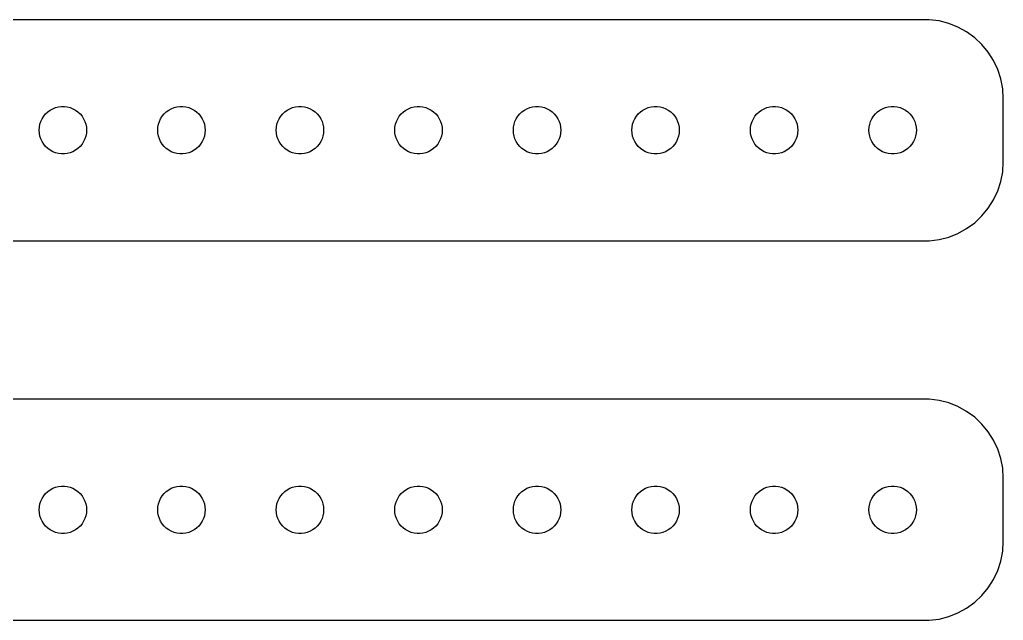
# Model space of a CAD drawing. Header units: metres. Extents: x -247 to 247, y 17 to 55.
# Drawn here: x 184.8 to 247, y 17 to 55 of the extents above; entities that cross this region are included whole.
import ezdxf

# ---------------------------------------------------------------- set-up
doc = ezdxf.new("R2010")
doc.units = ezdxf.units.M

msp = doc.modelspace()

# ---------------------------------------------------------------- linework, layer by layer
for p, q in [((242.314, 54.9901), (-242.314, 54.9901)), ((242.937, 54.9114), (242.314, 54.9901)), ((243.545, 54.7553), (242.937, 54.9114)), ((244.129, 54.5241), (243.545, 54.7553)), ((244.679, 54.2216), (244.129, 54.5241)), ((245.187, 53.8526), (244.679, 54.2216)), ((245.645, 53.4227), (245.187, 53.8526)), ((246.045, 52.9389), (245.645, 53.4227)), ((246.382, 52.4088), (246.045, 52.9389)), ((246.649, 51.8406), (246.382, 52.4088)), ((246.843, 51.2434), (246.649, 51.8406)), ((246.961, 50.6267), (246.843, 51.2434)), ((247, 50), (246.961, 50.6267)), ((247, 46), (247, 50)), ((186.544, 49.1558), (186.696, 49.2665)), ((186.696, 49.2665), (186.861, 49.3572)), ((186.861, 49.3572), (187.036, 49.4266)), ((187.036, 49.4266), (187.219, 49.4734)), ((187.219, 49.4734), (187.406, 49.497)), ((187.406, 49.497), (187.594, 49.497)), ((187.594, 49.497), (187.781, 49.4734)), ((187.781, 49.4734), (187.964, 49.4266)), ((187.964, 49.4266), (188.139, 49.3572)), ((188.139, 49.3572), (188.304, 49.2665)), ((188.304, 49.2665), (188.456, 49.1558)), ((194.044, 49.1558), (194.196, 49.2665)), ((194.196, 49.2665), (194.361, 49.3572)), ((194.361, 49.3572), (194.536, 49.4266)), ((194.536, 49.4266), (194.719, 49.4734)), ((194.719, 49.4734), (194.906, 49.497)), ((194.906, 49.497), (195.094, 49.497)), ((195.094, 49.497), (195.281, 49.4734)), ((195.281, 49.4734), (195.464, 49.4266)), ((195.464, 49.4266), (195.639, 49.3572)), ((195.639, 49.3572), (195.804, 49.2665)), ((195.804, 49.2665), (195.956, 49.1558)), ((201.544, 49.1558), (201.696, 49.2665)), ((201.696, 49.2665), (201.861, 49.3572)), ((201.861, 49.3572), (202.036, 49.4266)), ((202.036, 49.4266), (202.219, 49.4734)), ((202.219, 49.4734), (202.406, 49.497)), ((202.406, 49.497), (202.594, 49.497)), ((202.594, 49.497), (202.781, 49.4734)), ((202.781, 49.4734), (202.964, 49.4266)), ((202.964, 49.4266), (203.139, 49.3572)), ((203.139, 49.3572), (203.304, 49.2665)), ((203.304, 49.2665), (203.456, 49.1558)), ((209.044, 49.1558), (209.196, 49.2665)), ((209.196, 49.2665), (209.361, 49.3572)), ((209.361, 49.3572), (209.536, 49.4266)), ((209.536, 49.4266), (209.719, 49.4734)), ((209.719, 49.4734), (209.906, 49.497)), ((209.906, 49.497), (210.094, 49.497)), ((210.094, 49.497), (210.281, 49.4734)), ((210.281, 49.4734), (210.464, 49.4266)), ((210.464, 49.4266), (210.639, 49.3572)), ((210.639, 49.3572), (210.804, 49.2665)), ((210.804, 49.2665), (210.956, 49.1558)), ((216.544, 49.1558), (216.696, 49.2665)), ((216.696, 49.2665), (216.861, 49.3572)), ((216.861, 49.3572), (217.036, 49.4266)), ((217.036, 49.4266), (217.219, 49.4734)), ((217.219, 49.4734), (217.406, 49.497)), ((217.406, 49.497), (217.594, 49.497)), ((217.594, 49.497), (217.781, 49.4734)), ((217.781, 49.4734), (217.964, 49.4266)), ((217.964, 49.4266), (218.139, 49.3572)), ((218.139, 49.3572), (218.304, 49.2665)), ((218.304, 49.2665), (218.456, 49.1558)), ((224.044, 49.1558), (224.196, 49.2665)), ((224.196, 49.2665), (224.361, 49.3572)), ((224.361, 49.3572), (224.536, 49.4266)), ((224.536, 49.4266), (224.719, 49.4734)), ((224.719, 49.4734), (224.906, 49.497)), ((224.906, 49.497), (225.094, 49.497)), ((225.094, 49.497), (225.281, 49.4734)), ((225.281, 49.4734), (225.464, 49.4266)), ((225.464, 49.4266), (225.639, 49.3572)), ((225.639, 49.3572), (225.804, 49.2665)), ((225.804, 49.2665), (225.956, 49.1558)), ((231.544, 49.1558), (231.696, 49.2665)), ((231.696, 49.2665), (231.861, 49.3572)), ((231.861, 49.3572), (232.036, 49.4266)), ((232.036, 49.4266), (232.219, 49.4734)), ((232.219, 49.4734), (232.406, 49.497)), ((232.406, 49.497), (232.594, 49.497)), ((232.594, 49.497), (232.781, 49.4734)), ((232.781, 49.4734), (232.964, 49.4266)), ((232.964, 49.4266), (233.139, 49.3572)), ((233.139, 49.3572), (233.304, 49.2665)), ((233.304, 49.2665), (233.456, 49.1558)), ((239.044, 49.1558), (239.196, 49.2665)), ((239.196, 49.2665), (239.361, 49.3572)), ((239.361, 49.3572), (239.536, 49.4266)), ((239.536, 49.4266), (239.719, 49.4734)), ((239.719, 49.4734), (239.906, 49.497)), ((239.906, 49.497), (240.094, 49.497)), ((240.094, 49.497), (240.281, 49.4734)), ((240.281, 49.4734), (240.464, 49.4266)), ((240.464, 49.4266), (240.639, 49.3572)), ((240.639, 49.3572), (240.804, 49.2665)), ((240.804, 49.2665), (240.956, 49.1558)), ((186.047, 48.373), (186.105, 48.5522)), ((186.105, 48.5522), (186.186, 48.7226)), ((186.186, 48.7226), (186.286, 48.8817)), ((186.286, 48.8817), (186.407, 49.0268)), ((186.407, 49.0268), (186.544, 49.1558)), ((188.456, 49.1558), (188.593, 49.0268)), ((188.593, 49.0268), (188.714, 48.8817)), ((188.714, 48.8817), (188.814, 48.7226)), ((188.814, 48.7226), (188.895, 48.5522)), ((188.895, 48.5522), (188.953, 48.373)), ((193.547, 48.373), (193.605, 48.5522)), ((193.605, 48.5522), (193.686, 48.7226)), ((193.686, 48.7226), (193.786, 48.8817)), ((193.786, 48.8817), (193.907, 49.0268)), ((193.907, 49.0268), (194.044, 49.1558)), ((195.956, 49.1558), (196.093, 49.0268)), ((196.093, 49.0268), (196.214, 48.8817)), ((196.214, 48.8817), (196.314, 48.7226)), ((196.314, 48.7226), (196.395, 48.5522)), ((196.395, 48.5522), (196.453, 48.373)), ((201.047, 48.373), (201.105, 48.5522)), ((201.105, 48.5522), (201.186, 48.7226)), ((201.186, 48.7226), (201.286, 48.8817)), ((201.286, 48.8817), (201.407, 49.0268)), ((201.407, 49.0268), (201.544, 49.1558)), ((203.456, 49.1558), (203.593, 49.0268)), ((203.593, 49.0268), (203.714, 48.8817)), ((203.714, 48.8817), (203.814, 48.7226)), ((203.814, 48.7226), (203.895, 48.5522)), ((203.895, 48.5522), (203.953, 48.373)), ((208.547, 48.373), (208.605, 48.5522)), ((208.605, 48.5522), (208.686, 48.7226)), ((208.686, 48.7226), (208.786, 48.8817)), ((208.786, 48.8817), (208.907, 49.0268)), ((208.907, 49.0268), (209.044, 49.1558)), ((210.956, 49.1558), (211.093, 49.0268)), ((211.093, 49.0268), (211.214, 48.8817)), ((211.214, 48.8817), (211.314, 48.7226)), ((211.314, 48.7226), (211.395, 48.5522)), ((211.395, 48.5522), (211.453, 48.373)), ((216.047, 48.373), (216.105, 48.5522)), ((216.105, 48.5522), (216.186, 48.7226)), ((216.186, 48.7226), (216.286, 48.8817)), ((216.286, 48.8817), (216.407, 49.0268)), ((216.407, 49.0268), (216.544, 49.1558)), ((218.456, 49.1558), (218.593, 49.0268)), ((218.593, 49.0268), (218.714, 48.8817)), ((218.714, 48.8817), (218.814, 48.7226)), ((218.814, 48.7226), (218.895, 48.5522)), ((218.895, 48.5522), (218.953, 48.373)), ((223.547, 48.373), (223.605, 48.5522)), ((223.605, 48.5522), (223.686, 48.7226)), ((223.686, 48.7226), (223.786, 48.8817)), ((223.786, 48.8817), (223.907, 49.0268)), ((223.907, 49.0268), (224.044, 49.1558)), ((225.956, 49.1558), (226.093, 49.0268)), ((226.093, 49.0268), (226.214, 48.8817)), ((226.214, 48.8817), (226.314, 48.7226)), ((226.314, 48.7226), (226.395, 48.5522)), ((226.395, 48.5522), (226.453, 48.373)), ((231.047, 48.373), (231.105, 48.5522)), ((231.105, 48.5522), (231.186, 48.7226)), ((231.186, 48.7226), (231.286, 48.8817)), ((231.286, 48.8817), (231.407, 49.0268)), ((231.407, 49.0268), (231.544, 49.1558)), ((233.456, 49.1558), (233.593, 49.0268)), ((233.593, 49.0268), (233.714, 48.8817)), ((233.714, 48.8817), (233.814, 48.7226)), ((233.814, 48.7226), (233.895, 48.5522)), ((233.895, 48.5522), (233.953, 48.373)), ((238.547, 48.373), (238.605, 48.5522)), ((238.605, 48.5522), (238.686, 48.7226)), ((238.686, 48.7226), (238.786, 48.8817)), ((238.786, 48.8817), (238.907, 49.0268)), ((238.907, 49.0268), (239.044, 49.1558)), ((240.956, 49.1558), (241.093, 49.0268)), ((241.093, 49.0268), (241.214, 48.8817)), ((241.214, 48.8817), (241.314, 48.7226)), ((241.314, 48.7226), (241.395, 48.5522)), ((241.395, 48.5522), (241.453, 48.373)), ((186, 48), (186.012, 48.188)), ((186.012, 47.812), (186, 48)), ((186.012, 48.188), (186.047, 48.373)), ((188.953, 48.373), (188.988, 48.188)), ((188.988, 48.188), (189, 48)), ((189, 48), (188.988, 47.812)), ((193.5, 48), (193.512, 48.188)), ((193.512, 47.812), (193.5, 48)), ((193.512, 48.188), (193.547, 48.373)), ((196.453, 48.373), (196.488, 48.188)), ((196.488, 48.188), (196.5, 48)), ((196.5, 48), (196.488, 47.812)), ((201, 48), (201.012, 48.188)), ((201.012, 47.812), (201, 48)), ((201.012, 48.188), (201.047, 48.373)), ((203.953, 48.373), (203.988, 48.188)), ((203.988, 48.188), (204, 48)), ((204, 48), (203.988, 47.812)), ((208.5, 48), (208.512, 48.188)), ((208.512, 47.812), (208.5, 48)), ((208.512, 48.188), (208.547, 48.373)), ((211.453, 48.373), (211.488, 48.188)), ((211.488, 48.188), (211.5, 48)), ((211.5, 48), (211.488, 47.812)), ((216, 48), (216.012, 48.188)), ((216.012, 47.812), (216, 48)), ((216.012, 48.188), (216.047, 48.373)), ((218.953, 48.373), (218.988, 48.188)), ((218.988, 48.188), (219, 48)), ((219, 48), (218.988, 47.812)), ((223.5, 48), (223.512, 48.188)), ((223.512, 47.812), (223.5, 48)), ((223.512, 48.188), (223.547, 48.373)), ((226.453, 48.373), (226.488, 48.188)), ((226.488, 48.188), (226.5, 48)), ((226.5, 48), (226.488, 47.812)), ((231, 48), (231.012, 48.188)), ((231.012, 47.812), (231, 48)), ((231.012, 48.188), (231.047, 48.373)), ((233.953, 48.373), (233.988, 48.188)), ((233.988, 48.188), (234, 48)), ((234, 48), (233.988, 47.812)), ((238.5, 48), (238.512, 48.188)), ((238.512, 47.812), (238.5, 48)), ((238.512, 48.188), (238.547, 48.373)), ((241.453, 48.373), (241.488, 48.188)), ((241.488, 48.188), (241.5, 48)), ((241.5, 48), (241.488, 47.812)), ((186.047, 47.627), (186.012, 47.812)), ((186.105, 47.4478), (186.047, 47.627)), ((186.186, 47.2774), (186.105, 47.4478)), ((188.895, 47.4478), (188.814, 47.2774)), ((188.953, 47.627), (188.895, 47.4478)), ((188.988, 47.812), (188.953, 47.627)), ((193.547, 47.627), (193.512, 47.812)), ((193.605, 47.4478), (193.547, 47.627)), ((193.686, 47.2774), (193.605, 47.4478)), ((196.395, 47.4478), (196.314, 47.2774)), ((196.453, 47.627), (196.395, 47.4478)), ((196.488, 47.812), (196.453, 47.627)), ((201.047, 47.627), (201.012, 47.812)), ((201.105, 47.4478), (201.047, 47.627)), ((201.186, 47.2774), (201.105, 47.4478)), ((203.895, 47.4478), (203.814, 47.2774)), ((203.953, 47.627), (203.895, 47.4478)), ((203.988, 47.812), (203.953, 47.627)), ((208.547, 47.627), (208.512, 47.812)), ((208.605, 47.4478), (208.547, 47.627)), ((208.686, 47.2774), (208.605, 47.4478)), ((211.395, 47.4478), (211.314, 47.2774)), ((211.453, 47.627), (211.395, 47.4478)), ((211.488, 47.812), (211.453, 47.627)), ((216.047, 47.627), (216.012, 47.812)), ((216.105, 47.4478), (216.047, 47.627)), ((216.186, 47.2774), (216.105, 47.4478)), ((218.895, 47.4478), (218.814, 47.2774)), ((218.953, 47.627), (218.895, 47.4478)), ((218.988, 47.812), (218.953, 47.627)), ((223.547, 47.627), (223.512, 47.812)), ((223.605, 47.4478), (223.547, 47.627)), ((223.686, 47.2774), (223.605, 47.4478)), ((226.395, 47.4478), (226.314, 47.2774)), ((226.453, 47.627), (226.395, 47.4478)), ((226.488, 47.812), (226.453, 47.627)), ((231.047, 47.627), (231.012, 47.812)), ((231.105, 47.4478), (231.047, 47.627)), ((231.186, 47.2774), (231.105, 47.4478)), ((233.895, 47.4478), (233.814, 47.2774)), ((233.953, 47.627), (233.895, 47.4478)), ((233.988, 47.812), (233.953, 47.627)), ((238.547, 47.627), (238.512, 47.812)), ((238.605, 47.4478), (238.547, 47.627)), ((238.686, 47.2774), (238.605, 47.4478)), ((241.395, 47.4478), (241.314, 47.2774)), ((241.453, 47.627), (241.395, 47.4478)), ((241.488, 47.812), (241.453, 47.627)), ((186.286, 47.1183), (186.186, 47.2774)), ((186.407, 46.9732), (186.286, 47.1183)), ((186.544, 46.8442), (186.407, 46.9732)), ((186.696, 46.7335), (186.544, 46.8442)), ((186.861, 46.6428), (186.696, 46.7335)), ((188.304, 46.7335), (188.139, 46.6428)), ((188.456, 46.8442), (188.304, 46.7335)), ((188.593, 46.9732), (188.456, 46.8442)), ((188.714, 47.1183), (188.593, 46.9732)), ((188.814, 47.2774), (188.714, 47.1183)), ((193.786, 47.1183), (193.686, 47.2774)), ((193.907, 46.9732), (193.786, 47.1183)), ((194.044, 46.8442), (193.907, 46.9732)), ((194.196, 46.7335), (194.044, 46.8442)), ((194.361, 46.6428), (194.196, 46.7335)), ((195.804, 46.7335), (195.639, 46.6428)), ((195.956, 46.8442), (195.804, 46.7335)), ((196.093, 46.9732), (195.956, 46.8442)), ((196.214, 47.1183), (196.093, 46.9732)), ((196.314, 47.2774), (196.214, 47.1183)), ((201.286, 47.1183), (201.186, 47.2774)), ((201.407, 46.9732), (201.286, 47.1183)), ((201.544, 46.8442), (201.407, 46.9732)), ((201.696, 46.7335), (201.544, 46.8442)), ((201.861, 46.6428), (201.696, 46.7335)), ((203.304, 46.7335), (203.139, 46.6428)), ((203.456, 46.8442), (203.304, 46.7335)), ((203.593, 46.9732), (203.456, 46.8442)), ((203.714, 47.1183), (203.593, 46.9732)), ((203.814, 47.2774), (203.714, 47.1183)), ((208.786, 47.1183), (208.686, 47.2774)), ((208.907, 46.9732), (208.786, 47.1183)), ((209.044, 46.8442), (208.907, 46.9732)), ((209.196, 46.7335), (209.044, 46.8442)), ((209.361, 46.6428), (209.196, 46.7335)), ((210.804, 46.7335), (210.639, 46.6428)), ((210.956, 46.8442), (210.804, 46.7335)), ((211.093, 46.9732), (210.956, 46.8442)), ((211.214, 47.1183), (211.093, 46.9732)), ((211.314, 47.2774), (211.214, 47.1183)), ((216.286, 47.1183), (216.186, 47.2774)), ((216.407, 46.9732), (216.286, 47.1183)), ((216.544, 46.8442), (216.407, 46.9732)), ((216.696, 46.7335), (216.544, 46.8442)), ((216.861, 46.6428), (216.696, 46.7335)), ((218.304, 46.7335), (218.139, 46.6428)), ((218.456, 46.8442), (218.304, 46.7335)), ((218.593, 46.9732), (218.456, 46.8442)), ((218.714, 47.1183), (218.593, 46.9732)), ((218.814, 47.2774), (218.714, 47.1183)), ((223.786, 47.1183), (223.686, 47.2774)), ((223.907, 46.9732), (223.786, 47.1183)), ((224.044, 46.8442), (223.907, 46.9732)), ((224.196, 46.7335), (224.044, 46.8442)), ((224.361, 46.6428), (224.196, 46.7335)), ((225.804, 46.7335), (225.639, 46.6428)), ((225.956, 46.8442), (225.804, 46.7335)), ((226.093, 46.9732), (225.956, 46.8442)), ((226.214, 47.1183), (226.093, 46.9732)), ((226.314, 47.2774), (226.214, 47.1183)), ((231.286, 47.1183), (231.186, 47.2774)), ((231.407, 46.9732), (231.286, 47.1183)), ((231.544, 46.8442), (231.407, 46.9732)), ((231.696, 46.7335), (231.544, 46.8442)), ((231.861, 46.6428), (231.696, 46.7335)), ((233.304, 46.7335), (233.139, 46.6428)), ((233.456, 46.8442), (233.304, 46.7335)), ((233.593, 46.9732), (233.456, 46.8442)), ((233.714, 47.1183), (233.593, 46.9732)), ((233.814, 47.2774), (233.714, 47.1183)), ((238.786, 47.1183), (238.686, 47.2774)), ((238.907, 46.9732), (238.786, 47.1183)), ((239.044, 46.8442), (238.907, 46.9732)), ((239.196, 46.7335), (239.044, 46.8442)), ((239.361, 46.6428), (239.196, 46.7335)), ((240.804, 46.7335), (240.639, 46.6428)), ((240.956, 46.8442), (240.804, 46.7335)), ((241.093, 46.9732), (240.956, 46.8442)), ((241.214, 47.1183), (241.093, 46.9732)), ((241.314, 47.2774), (241.214, 47.1183)), ((187.036, 46.5734), (186.861, 46.6428)), ((187.219, 46.5266), (187.036, 46.5734)), ((187.406, 46.503), (187.219, 46.5266)), ((187.594, 46.503), (187.406, 46.503)), ((187.781, 46.5266), (187.594, 46.503)), ((187.964, 46.5734), (187.781, 46.5266)), ((188.139, 46.6428), (187.964, 46.5734)), ((194.536, 46.5734), (194.361, 46.6428)), ((194.719, 46.5266), (194.536, 46.5734)), ((194.906, 46.503), (194.719, 46.5266)), ((195.094, 46.503), (194.906, 46.503)), ((195.281, 46.5266), (195.094, 46.503)), ((195.464, 46.5734), (195.281, 46.5266)), ((195.639, 46.6428), (195.464, 46.5734)), ((202.036, 46.5734), (201.861, 46.6428)), ((202.219, 46.5266), (202.036, 46.5734)), ((202.406, 46.503), (202.219, 46.5266)), ((202.594, 46.503), (202.406, 46.503)), ((202.781, 46.5266), (202.594, 46.503)), ((202.964, 46.5734), (202.781, 46.5266)), ((203.139, 46.6428), (202.964, 46.5734)), ((209.536, 46.5734), (209.361, 46.6428)), ((209.719, 46.5266), (209.536, 46.5734)), ((209.906, 46.503), (209.719, 46.5266)), ((210.094, 46.503), (209.906, 46.503)), ((210.281, 46.5266), (210.094, 46.503)), ((210.464, 46.5734), (210.281, 46.5266)), ((210.639, 46.6428), (210.464, 46.5734)), ((217.036, 46.5734), (216.861, 46.6428)), ((217.219, 46.5266), (217.036, 46.5734)), ((217.406, 46.503), (217.219, 46.5266)), ((217.594, 46.503), (217.406, 46.503)), ((217.781, 46.5266), (217.594, 46.503)), ((217.964, 46.5734), (217.781, 46.5266)), ((218.139, 46.6428), (217.964, 46.5734)), ((224.536, 46.5734), (224.361, 46.6428)), ((224.719, 46.5266), (224.536, 46.5734)), ((224.906, 46.503), (224.719, 46.5266)), ((225.094, 46.503), (224.906, 46.503)), ((225.281, 46.5266), (225.094, 46.503)), ((225.464, 46.5734), (225.281, 46.5266)), ((225.639, 46.6428), (225.464, 46.5734)), ((232.036, 46.5734), (231.861, 46.6428)), ((232.219, 46.5266), (232.036, 46.5734)), ((232.406, 46.503), (232.219, 46.5266)), ((232.594, 46.503), (232.406, 46.503)), ((232.781, 46.5266), (232.594, 46.503)), ((232.964, 46.5734), (232.781, 46.5266)), ((233.139, 46.6428), (232.964, 46.5734)), ((239.536, 46.5734), (239.361, 46.6428)), ((239.719, 46.5266), (239.536, 46.5734)), ((239.906, 46.503), (239.719, 46.5266)), ((240.094, 46.503), (239.906, 46.503)), ((240.281, 46.5266), (240.094, 46.503)), ((240.464, 46.5734), (240.281, 46.5266)), ((240.639, 46.6428), (240.464, 46.5734)), ((246.961, 45.3733), (247, 46)), ((246.843, 44.7566), (246.961, 45.3733)), ((246.649, 44.1594), (246.843, 44.7566)), ((246.045, 43.0611), (246.382, 43.5912)), ((246.382, 43.5912), (246.649, 44.1594)), ((245.645, 42.5773), (246.045, 43.0611)), ((245.187, 42.1474), (245.645, 42.5773)), ((244.129, 41.4759), (244.679, 41.7784)), ((244.679, 41.7784), (245.187, 42.1474)), ((242.314, 41.0099), (242.937, 41.0886)), ((242.937, 41.0886), (243.545, 41.2447)), ((243.545, 41.2447), (244.129, 41.4759)), ((-242.314, 41.0099), (242.314, 41.0099)), ((242.314, 30.9901), (-242.314, 30.9901)), ((242.937, 30.9114), (242.314, 30.9901)), ((243.545, 30.7553), (242.937, 30.9114)), ((244.129, 30.5241), (243.545, 30.7553)), ((244.679, 30.2216), (244.129, 30.5241)), ((245.187, 29.8526), (244.679, 30.2216)), ((245.645, 29.4227), (245.187, 29.8526)), ((246.045, 28.9389), (245.645, 29.4227)), ((246.382, 28.4088), (246.045, 28.9389)), ((246.649, 27.8406), (246.382, 28.4088)), ((246.843, 27.2434), (246.649, 27.8406)), ((246.961, 26.6267), (246.843, 27.2434)), ((247, 26), (246.961, 26.6267)), ((247, 22), (247, 26)), ((186.286, 24.8817), (186.407, 25.0268)), ((186.407, 25.0268), (186.544, 25.1558)), ((186.544, 25.1558), (186.696, 25.2665)), ((186.696, 25.2665), (186.861, 25.3572)), ((186.861, 25.3572), (187.036, 25.4266)), ((187.036, 25.4266), (187.219, 25.4734)), ((187.219, 25.4734), (187.406, 25.497)), ((187.406, 25.497), (187.594, 25.497)), ((187.594, 25.497), (187.781, 25.4734)), ((187.781, 25.4734), (187.964, 25.4266)), ((187.964, 25.4266), (188.139, 25.3572)), ((188.139, 25.3572), (188.304, 25.2665)), ((188.304, 25.2665), (188.456, 25.1558)), ((188.456, 25.1558), (188.593, 25.0268)), ((188.593, 25.0268), (188.714, 24.8817)), ((193.786, 24.8817), (193.907, 25.0268)), ((193.907, 25.0268), (194.044, 25.1558)), ((194.044, 25.1558), (194.196, 25.2665)), ((194.196, 25.2665), (194.361, 25.3572)), ((194.361, 25.3572), (194.536, 25.4266)), ((194.536, 25.4266), (194.719, 25.4734)), ((194.719, 25.4734), (194.906, 25.497)), ((194.906, 25.497), (195.094, 25.497)), ((195.094, 25.497), (195.281, 25.4734)), ((195.281, 25.4734), (195.464, 25.4266)), ((195.464, 25.4266), (195.639, 25.3572)), ((195.639, 25.3572), (195.804, 25.2665)), ((195.804, 25.2665), (195.956, 25.1558)), ((195.956, 25.1558), (196.093, 25.0268)), ((196.093, 25.0268), (196.214, 24.8817)), ((201.286, 24.8817), (201.407, 25.0268)), ((201.407, 25.0268), (201.544, 25.1558)), ((201.544, 25.1558), (201.696, 25.2665)), ((201.696, 25.2665), (201.861, 25.3572)), ((201.861, 25.3572), (202.036, 25.4266)), ((202.036, 25.4266), (202.219, 25.4734)), ((202.219, 25.4734), (202.406, 25.497)), ((202.406, 25.497), (202.594, 25.497)), ((202.594, 25.497), (202.781, 25.4734)), ((202.781, 25.4734), (202.964, 25.4266)), ((202.964, 25.4266), (203.139, 25.3572)), ((203.139, 25.3572), (203.304, 25.2665)), ((203.304, 25.2665), (203.456, 25.1558)), ((203.456, 25.1558), (203.593, 25.0268)), ((203.593, 25.0268), (203.714, 24.8817)), ((208.786, 24.8817), (208.907, 25.0268)), ((208.907, 25.0268), (209.044, 25.1558)), ((209.044, 25.1558), (209.196, 25.2665)), ((209.196, 25.2665), (209.361, 25.3572)), ((209.361, 25.3572), (209.536, 25.4266)), ((209.536, 25.4266), (209.719, 25.4734)), ((209.719, 25.4734), (209.906, 25.497)), ((209.906, 25.497), (210.094, 25.497)), ((210.094, 25.497), (210.281, 25.4734)), ((210.281, 25.4734), (210.464, 25.4266)), ((210.464, 25.4266), (210.639, 25.3572)), ((210.639, 25.3572), (210.804, 25.2665)), ((210.804, 25.2665), (210.956, 25.1558)), ((210.956, 25.1558), (211.093, 25.0268)), ((211.093, 25.0268), (211.214, 24.8817)), ((216.286, 24.8817), (216.407, 25.0268)), ((216.407, 25.0268), (216.544, 25.1558)), ((216.544, 25.1558), (216.696, 25.2665)), ((216.696, 25.2665), (216.861, 25.3572)), ((216.861, 25.3572), (217.036, 25.4266)), ((217.036, 25.4266), (217.219, 25.4734)), ((217.219, 25.4734), (217.406, 25.497)), ((217.406, 25.497), (217.594, 25.497)), ((217.594, 25.497), (217.781, 25.4734)), ((217.781, 25.4734), (217.964, 25.4266)), ((217.964, 25.4266), (218.139, 25.3572)), ((218.139, 25.3572), (218.304, 25.2665)), ((218.304, 25.2665), (218.456, 25.1558)), ((218.456, 25.1558), (218.593, 25.0268)), ((218.593, 25.0268), (218.714, 24.8817)), ((223.786, 24.8817), (223.907, 25.0268)), ((223.907, 25.0268), (224.044, 25.1558)), ((224.044, 25.1558), (224.196, 25.2665)), ((224.196, 25.2665), (224.361, 25.3572)), ((224.361, 25.3572), (224.536, 25.4266)), ((224.536, 25.4266), (224.719, 25.4734)), ((224.719, 25.4734), (224.906, 25.497)), ((224.906, 25.497), (225.094, 25.497)), ((225.094, 25.497), (225.281, 25.4734)), ((225.281, 25.4734), (225.464, 25.4266)), ((225.464, 25.4266), (225.639, 25.3572)), ((225.639, 25.3572), (225.804, 25.2665)), ((225.804, 25.2665), (225.956, 25.1558)), ((225.956, 25.1558), (226.093, 25.0268)), ((226.093, 25.0268), (226.214, 24.8817)), ((231.286, 24.8817), (231.407, 25.0268)), ((231.407, 25.0268), (231.544, 25.1558)), ((231.544, 25.1558), (231.696, 25.2665)), ((231.696, 25.2665), (231.861, 25.3572)), ((231.861, 25.3572), (232.036, 25.4266)), ((232.036, 25.4266), (232.219, 25.4734)), ((232.219, 25.4734), (232.406, 25.497)), ((232.406, 25.497), (232.594, 25.497)), ((232.594, 25.497), (232.781, 25.4734)), ((232.781, 25.4734), (232.964, 25.4266)), ((232.964, 25.4266), (233.139, 25.3572)), ((233.139, 25.3572), (233.304, 25.2665)), ((233.304, 25.2665), (233.456, 25.1558)), ((233.456, 25.1558), (233.593, 25.0268)), ((233.593, 25.0268), (233.714, 24.8817)), ((238.786, 24.8817), (238.907, 25.0268)), ((238.907, 25.0268), (239.044, 25.1558)), ((239.044, 25.1558), (239.196, 25.2665)), ((239.196, 25.2665), (239.361, 25.3572)), ((239.361, 25.3572), (239.536, 25.4266)), ((239.536, 25.4266), (239.719, 25.4734)), ((239.719, 25.4734), (239.906, 25.497)), ((239.906, 25.497), (240.094, 25.497)), ((240.094, 25.497), (240.281, 25.4734)), ((240.281, 25.4734), (240.464, 25.4266)), ((240.464, 25.4266), (240.639, 25.3572)), ((240.639, 25.3572), (240.804, 25.2665)), ((240.804, 25.2665), (240.956, 25.1558)), ((240.956, 25.1558), (241.093, 25.0268)), ((241.093, 25.0268), (241.214, 24.8817)), ((186.012, 24.188), (186.047, 24.373)), ((186.047, 24.373), (186.105, 24.5522)), ((186.105, 24.5522), (186.186, 24.7226)), ((186.186, 24.7226), (186.286, 24.8817)), ((188.714, 24.8817), (188.814, 24.7226)), ((188.814, 24.7226), (188.895, 24.5522)), ((188.895, 24.5522), (188.953, 24.373)), ((188.953, 24.373), (188.988, 24.188)), ((193.512, 24.188), (193.547, 24.373)), ((193.547, 24.373), (193.605, 24.5522)), ((193.605, 24.5522), (193.686, 24.7226)), ((193.686, 24.7226), (193.786, 24.8817)), ((196.214, 24.8817), (196.314, 24.7226)), ((196.314, 24.7226), (196.395, 24.5522)), ((196.395, 24.5522), (196.453, 24.373)), ((196.453, 24.373), (196.488, 24.188)), ((201.012, 24.188), (201.047, 24.373)), ((201.047, 24.373), (201.105, 24.5522)), ((201.105, 24.5522), (201.186, 24.7226)), ((201.186, 24.7226), (201.286, 24.8817)), ((203.714, 24.8817), (203.814, 24.7226)), ((203.814, 24.7226), (203.895, 24.5522)), ((203.895, 24.5522), (203.953, 24.373)), ((203.953, 24.373), (203.988, 24.188)), ((208.512, 24.188), (208.547, 24.373)), ((208.547, 24.373), (208.605, 24.5522)), ((208.605, 24.5522), (208.686, 24.7226)), ((208.686, 24.7226), (208.786, 24.8817)), ((211.214, 24.8817), (211.314, 24.7226)), ((211.314, 24.7226), (211.395, 24.5522)), ((211.395, 24.5522), (211.453, 24.373)), ((211.453, 24.373), (211.488, 24.188)), ((216.012, 24.188), (216.047, 24.373)), ((216.047, 24.373), (216.105, 24.5522)), ((216.105, 24.5522), (216.186, 24.7226)), ((216.186, 24.7226), (216.286, 24.8817)), ((218.714, 24.8817), (218.814, 24.7226)), ((218.814, 24.7226), (218.895, 24.5522)), ((218.895, 24.5522), (218.953, 24.373)), ((218.953, 24.373), (218.988, 24.188)), ((223.512, 24.188), (223.547, 24.373)), ((223.547, 24.373), (223.605, 24.5522)), ((223.605, 24.5522), (223.686, 24.7226)), ((223.686, 24.7226), (223.786, 24.8817)), ((226.214, 24.8817), (226.314, 24.7226)), ((226.314, 24.7226), (226.395, 24.5522)), ((226.395, 24.5522), (226.453, 24.373)), ((226.453, 24.373), (226.488, 24.188)), ((231.012, 24.188), (231.047, 24.373)), ((231.047, 24.373), (231.105, 24.5522)), ((231.105, 24.5522), (231.186, 24.7226)), ((231.186, 24.7226), (231.286, 24.8817)), ((233.714, 24.8817), (233.814, 24.7226)), ((233.814, 24.7226), (233.895, 24.5522)), ((233.895, 24.5522), (233.953, 24.373)), ((233.953, 24.373), (233.988, 24.188)), ((238.512, 24.188), (238.547, 24.373)), ((238.547, 24.373), (238.605, 24.5522)), ((238.605, 24.5522), (238.686, 24.7226)), ((238.686, 24.7226), (238.786, 24.8817)), ((241.214, 24.8817), (241.314, 24.7226)), ((241.314, 24.7226), (241.395, 24.5522)), ((241.395, 24.5522), (241.453, 24.373)), ((241.453, 24.373), (241.488, 24.188)), ((186, 24), (186.012, 24.188)), ((186.012, 23.812), (186, 24)), ((186.047, 23.627), (186.012, 23.812)), ((188.988, 23.812), (188.953, 23.627)), ((188.988, 24.188), (189, 24)), ((189, 24), (188.988, 23.812)), ((193.5, 24), (193.512, 24.188)), ((193.512, 23.812), (193.5, 24)), ((193.547, 23.627), (193.512, 23.812)), ((196.488, 23.812), (196.453, 23.627)), ((196.488, 24.188), (196.5, 24)), ((196.5, 24), (196.488, 23.812)), ((201, 24), (201.012, 24.188)), ((201.012, 23.812), (201, 24)), ((201.047, 23.627), (201.012, 23.812)), ((203.988, 23.812), (203.953, 23.627)), ((203.988, 24.188), (204, 24)), ((204, 24), (203.988, 23.812)), ((208.5, 24), (208.512, 24.188)), ((208.512, 23.812), (208.5, 24)), ((208.547, 23.627), (208.512, 23.812)), ((211.488, 23.812), (211.453, 23.627)), ((211.488, 24.188), (211.5, 24)), ((211.5, 24), (211.488, 23.812)), ((216, 24), (216.012, 24.188)), ((216.012, 23.812), (216, 24)), ((216.047, 23.627), (216.012, 23.812)), ((218.988, 23.812), (218.953, 23.627)), ((218.988, 24.188), (219, 24)), ((219, 24), (218.988, 23.812)), ((223.5, 24), (223.512, 24.188)), ((223.512, 23.812), (223.5, 24)), ((223.547, 23.627), (223.512, 23.812)), ((226.488, 23.812), (226.453, 23.627)), ((226.488, 24.188), (226.5, 24)), ((226.5, 24), (226.488, 23.812)), ((231, 24), (231.012, 24.188)), ((231.012, 23.812), (231, 24)), ((231.047, 23.627), (231.012, 23.812)), ((233.988, 23.812), (233.953, 23.627)), ((233.988, 24.188), (234, 24)), ((234, 24), (233.988, 23.812)), ((238.5, 24), (238.512, 24.188)), ((238.512, 23.812), (238.5, 24)), ((238.547, 23.627), (238.512, 23.812)), ((241.488, 23.812), (241.453, 23.627)), ((241.488, 24.188), (241.5, 24)), ((241.5, 24), (241.488, 23.812)), ((186.105, 23.4478), (186.047, 23.627)), ((186.186, 23.2774), (186.105, 23.4478)), ((186.286, 23.1183), (186.186, 23.2774)), ((186.407, 22.9732), (186.286, 23.1183)), ((188.714, 23.1183), (188.593, 22.9732)), ((188.814, 23.2774), (188.714, 23.1183)), ((188.895, 23.4478), (188.814, 23.2774)), ((188.953, 23.627), (188.895, 23.4478)), ((193.605, 23.4478), (193.547, 23.627)), ((193.686, 23.2774), (193.605, 23.4478)), ((193.786, 23.1183), (193.686, 23.2774)), ((193.907, 22.9732), (193.786, 23.1183)), ((196.214, 23.1183), (196.093, 22.9732)), ((196.314, 23.2774), (196.214, 23.1183)), ((196.395, 23.4478), (196.314, 23.2774)), ((196.453, 23.627), (196.395, 23.4478)), ((201.105, 23.4478), (201.047, 23.627)), ((201.186, 23.2774), (201.105, 23.4478)), ((201.286, 23.1183), (201.186, 23.2774)), ((201.407, 22.9732), (201.286, 23.1183)), ((203.714, 23.1183), (203.593, 22.9732)), ((203.814, 23.2774), (203.714, 23.1183)), ((203.895, 23.4478), (203.814, 23.2774)), ((203.953, 23.627), (203.895, 23.4478)), ((208.605, 23.4478), (208.547, 23.627)), ((208.686, 23.2774), (208.605, 23.4478)), ((208.786, 23.1183), (208.686, 23.2774)), ((208.907, 22.9732), (208.786, 23.1183)), ((211.214, 23.1183), (211.093, 22.9732)), ((211.314, 23.2774), (211.214, 23.1183)), ((211.395, 23.4478), (211.314, 23.2774)), ((211.453, 23.627), (211.395, 23.4478)), ((216.105, 23.4478), (216.047, 23.627)), ((216.186, 23.2774), (216.105, 23.4478)), ((216.286, 23.1183), (216.186, 23.2774)), ((216.407, 22.9732), (216.286, 23.1183)), ((218.714, 23.1183), (218.593, 22.9732)), ((218.814, 23.2774), (218.714, 23.1183)), ((218.895, 23.4478), (218.814, 23.2774)), ((218.953, 23.627), (218.895, 23.4478)), ((223.605, 23.4478), (223.547, 23.627)), ((223.686, 23.2774), (223.605, 23.4478)), ((223.786, 23.1183), (223.686, 23.2774)), ((223.907, 22.9732), (223.786, 23.1183)), ((226.214, 23.1183), (226.093, 22.9732)), ((226.314, 23.2774), (226.214, 23.1183)), ((226.395, 23.4478), (226.314, 23.2774)), ((226.453, 23.627), (226.395, 23.4478)), ((231.105, 23.4478), (231.047, 23.627)), ((231.186, 23.2774), (231.105, 23.4478)), ((231.286, 23.1183), (231.186, 23.2774)), ((231.407, 22.9732), (231.286, 23.1183)), ((233.714, 23.1183), (233.593, 22.9732)), ((233.814, 23.2774), (233.714, 23.1183)), ((233.895, 23.4478), (233.814, 23.2774)), ((233.953, 23.627), (233.895, 23.4478)), ((238.605, 23.4478), (238.547, 23.627)), ((238.686, 23.2774), (238.605, 23.4478)), ((238.786, 23.1183), (238.686, 23.2774)), ((238.907, 22.9732), (238.786, 23.1183)), ((241.214, 23.1183), (241.093, 22.9732)), ((241.314, 23.2774), (241.214, 23.1183)), ((241.395, 23.4478), (241.314, 23.2774)), ((241.453, 23.627), (241.395, 23.4478)), ((186.544, 22.8442), (186.407, 22.9732)), ((186.696, 22.7335), (186.544, 22.8442)), ((186.861, 22.6428), (186.696, 22.7335)), ((187.036, 22.5734), (186.861, 22.6428)), ((187.219, 22.5266), (187.036, 22.5734)), ((187.406, 22.503), (187.219, 22.5266)), ((187.594, 22.503), (187.406, 22.503)), ((187.781, 22.5266), (187.594, 22.503)), ((187.964, 22.5734), (187.781, 22.5266)), ((188.139, 22.6428), (187.964, 22.5734)), ((188.304, 22.7335), (188.139, 22.6428)), ((188.456, 22.8442), (188.304, 22.7335)), ((188.593, 22.9732), (188.456, 22.8442)), ((194.044, 22.8442), (193.907, 22.9732)), ((194.196, 22.7335), (194.044, 22.8442)), ((194.361, 22.6428), (194.196, 22.7335)), ((194.536, 22.5734), (194.361, 22.6428)), ((194.719, 22.5266), (194.536, 22.5734)), ((194.906, 22.503), (194.719, 22.5266)), ((195.094, 22.503), (194.906, 22.503)), ((195.281, 22.5266), (195.094, 22.503)), ((195.464, 22.5734), (195.281, 22.5266)), ((195.639, 22.6428), (195.464, 22.5734)), ((195.804, 22.7335), (195.639, 22.6428)), ((195.956, 22.8442), (195.804, 22.7335)), ((196.093, 22.9732), (195.956, 22.8442)), ((201.544, 22.8442), (201.407, 22.9732)), ((201.696, 22.7335), (201.544, 22.8442)), ((201.861, 22.6428), (201.696, 22.7335)), ((202.036, 22.5734), (201.861, 22.6428)), ((202.219, 22.5266), (202.036, 22.5734)), ((202.406, 22.503), (202.219, 22.5266)), ((202.594, 22.503), (202.406, 22.503)), ((202.781, 22.5266), (202.594, 22.503)), ((202.964, 22.5734), (202.781, 22.5266)), ((203.139, 22.6428), (202.964, 22.5734)), ((203.304, 22.7335), (203.139, 22.6428)), ((203.456, 22.8442), (203.304, 22.7335)), ((203.593, 22.9732), (203.456, 22.8442)), ((209.044, 22.8442), (208.907, 22.9732)), ((209.196, 22.7335), (209.044, 22.8442)), ((209.361, 22.6428), (209.196, 22.7335)), ((209.536, 22.5734), (209.361, 22.6428)), ((209.719, 22.5266), (209.536, 22.5734)), ((209.906, 22.503), (209.719, 22.5266)), ((210.094, 22.503), (209.906, 22.503)), ((210.281, 22.5266), (210.094, 22.503)), ((210.464, 22.5734), (210.281, 22.5266)), ((210.639, 22.6428), (210.464, 22.5734)), ((210.804, 22.7335), (210.639, 22.6428)), ((210.956, 22.8442), (210.804, 22.7335)), ((211.093, 22.9732), (210.956, 22.8442)), ((216.544, 22.8442), (216.407, 22.9732)), ((216.696, 22.7335), (216.544, 22.8442)), ((216.861, 22.6428), (216.696, 22.7335)), ((217.036, 22.5734), (216.861, 22.6428)), ((217.219, 22.5266), (217.036, 22.5734)), ((217.406, 22.503), (217.219, 22.5266)), ((217.594, 22.503), (217.406, 22.503)), ((217.781, 22.5266), (217.594, 22.503)), ((217.964, 22.5734), (217.781, 22.5266)), ((218.139, 22.6428), (217.964, 22.5734)), ((218.304, 22.7335), (218.139, 22.6428)), ((218.456, 22.8442), (218.304, 22.7335)), ((218.593, 22.9732), (218.456, 22.8442)), ((224.044, 22.8442), (223.907, 22.9732)), ((224.196, 22.7335), (224.044, 22.8442)), ((224.361, 22.6428), (224.196, 22.7335)), ((224.536, 22.5734), (224.361, 22.6428)), ((224.719, 22.5266), (224.536, 22.5734)), ((224.906, 22.503), (224.719, 22.5266)), ((225.094, 22.503), (224.906, 22.503)), ((225.281, 22.5266), (225.094, 22.503)), ((225.464, 22.5734), (225.281, 22.5266)), ((225.639, 22.6428), (225.464, 22.5734)), ((225.804, 22.7335), (225.639, 22.6428)), ((225.956, 22.8442), (225.804, 22.7335)), ((226.093, 22.9732), (225.956, 22.8442)), ((231.544, 22.8442), (231.407, 22.9732)), ((231.696, 22.7335), (231.544, 22.8442)), ((231.861, 22.6428), (231.696, 22.7335)), ((232.036, 22.5734), (231.861, 22.6428)), ((232.219, 22.5266), (232.036, 22.5734)), ((232.406, 22.503), (232.219, 22.5266)), ((232.594, 22.503), (232.406, 22.503)), ((232.781, 22.5266), (232.594, 22.503)), ((232.964, 22.5734), (232.781, 22.5266)), ((233.139, 22.6428), (232.964, 22.5734)), ((233.304, 22.7335), (233.139, 22.6428)), ((233.456, 22.8442), (233.304, 22.7335)), ((233.593, 22.9732), (233.456, 22.8442)), ((239.044, 22.8442), (238.907, 22.9732)), ((239.196, 22.7335), (239.044, 22.8442)), ((239.361, 22.6428), (239.196, 22.7335)), ((239.536, 22.5734), (239.361, 22.6428)), ((239.719, 22.5266), (239.536, 22.5734)), ((239.906, 22.503), (239.719, 22.5266)), ((240.094, 22.503), (239.906, 22.503)), ((240.281, 22.5266), (240.094, 22.503)), ((240.464, 22.5734), (240.281, 22.5266)), ((240.639, 22.6428), (240.464, 22.5734)), ((240.804, 22.7335), (240.639, 22.6428)), ((240.956, 22.8442), (240.804, 22.7335)), ((241.093, 22.9732), (240.956, 22.8442)), ((246.961, 21.3733), (247, 22)), ((246.843, 20.7566), (246.961, 21.3733)), ((246.649, 20.1594), (246.843, 20.7566)), ((246.382, 19.5912), (246.649, 20.1594)), ((246.045, 19.0611), (246.382, 19.5912)), ((245.645, 18.5773), (246.045, 19.0611)), ((244.679, 17.7784), (245.187, 18.1474)), ((245.187, 18.1474), (245.645, 18.5773)), ((243.545, 17.2447), (244.129, 17.4759)), ((244.129, 17.4759), (244.679, 17.7784)), ((-242.314, 17.0099), (242.314, 17.0099)), ((242.314, 17.0099), (242.937, 17.0886)), ((242.937, 17.0886), (243.545, 17.2447))]:
    msp.add_line(p, q)

doc.saveas('drawing.dxf')
